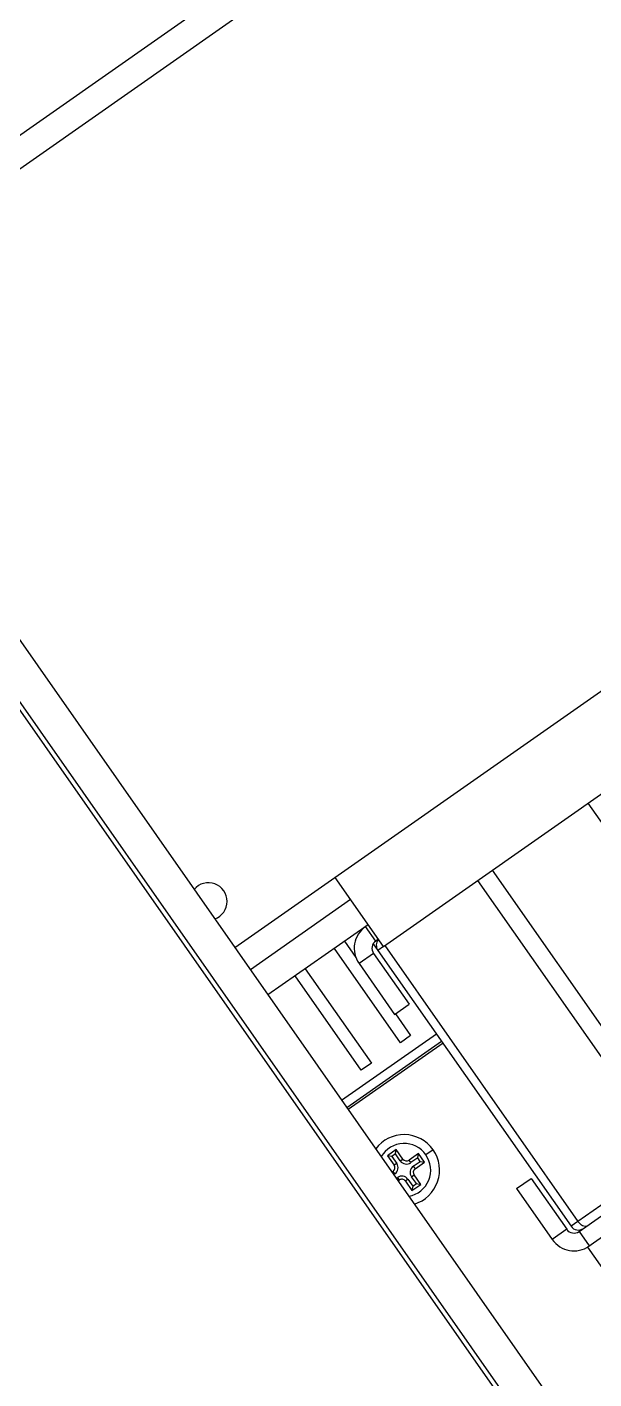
# Model space of a CAD drawing. Header units: millimetres. Extents: x 152904052 to 153933663, y 538271515 to 539240469.
# Drawn here: x 153452002.5 to 153452066.5, y 538569335.1 to 538569487.6 of the extents above; entities that cross this region are included whole.
import ezdxf

# ---------------------------------------------------------------- set-up
doc = ezdxf.new("R2010")
doc.units = ezdxf.units.MM
doc.layers.add('POWR', color=5, linetype='Continuous')

msp = doc.modelspace()

# ---------------------------------------------------------------- linework, layer by layer
at = {"layer": 'POWR', "color": 7}
for p, q in [((153452294.23, 538569680.2), (153451449.69, 538569088.85)), ((153452296.01, 538569677.66), (153451451.47, 538569086.31)), ((153452337.74, 538569602.02), (153452026.02, 538569383.75)), ((153452042.77, 538569383.88), (153452263.94, 538569538.75)), ((153451976.75, 538569454.11), (153452163.39, 538569187.56)), ((153451973.47, 538569451.82), (153452160.11, 538569185.27)), ((153452159.7, 538569184.98), (153451973.06, 538569451.53)), ((153452065.86, 538569400.05), (153452087.66, 538569368.92)), ((153452055.05, 538569392.48), (153452076.84, 538569361.35)), ((153452042.77, 538569383.88), (153452037.32, 538569391.66)), ((153452053.41, 538569391.33), (153452075.21, 538569360.2)), ((153452039.07, 538569389.17), (153452027.77, 538569381.25)), ((153452041.05, 538569386.34), (153452029.74, 538569378.42)), ((153452041.91, 538569384.5), (153452040.76, 538569386.14)), ((153452042.2, 538569384.7), (153452041.91, 538569384.5)), ((153452044.7, 538569373.02), (153452037.24, 538569383.67)), ((153452038.39, 538569384.48), (153452039.67, 538569382.65)), ((153452041.63, 538569384.2), (153452042.15, 538569383.45)), ((153452042.77, 538569383.88), (153452042.15, 538569383.45)), ((153452042.15, 538569383.45), (153452063.95, 538569352.32)), ((153452042.93, 538569384), (153452064.73, 538569352.87)), ((153452041.66, 538569383.11), (153452040.03, 538569381.96)), ((153452040.03, 538569381.96), (153452044.04, 538569376.23)), ((153452041.66, 538569383.11), (153452045.68, 538569377.37)), ((153452040.27, 538569369.93), (153452032.82, 538569380.57)), ((153452033.96, 538569381.38), (153452041.42, 538569370.73)), ((153452044.04, 538569376.23), (153452045.68, 538569377.37)), ((153452044.12, 538569376.28), (153452045.84, 538569373.83)), ((153452038.06, 538569366.55), (153452048.75, 538569374.03)), ((153452038.64, 538569365.73), (153452049.32, 538569373.21)), ((153452049.5, 538569372.97), (153452038.81, 538569365.48)), ((153452045.84, 538569373.83), (153452044.7, 538569373.02)), ((153452041.42, 538569370.73), (153452040.27, 538569369.93)), ((153452064.85, 538569351.73), (153452089.1, 538569368.71)), ((153452090.41, 538569367.19), (153452065.84, 538569349.98)), ((153452044.22, 538569360.97), (153452043.24, 538569360.28)), ((153452043.24, 538569360.28), (153452043.99, 538569359.22)), ((153452043.73, 538569360.2), (153452043.24, 538569360.28)), ((153452044.14, 538569360.48), (153452043.73, 538569360.2)), ((153452044.14, 538569360.48), (153452044.22, 538569360.97)), ((153452044.68, 538569359.71), (153452044.14, 538569360.48)), ((153452044.97, 538569359.91), (153452044.22, 538569360.97)), ((153452046.73, 538569360.53), (153452045.67, 538569359.78)), ((153452046.64, 538569360.04), (153452046.73, 538569360.53)), ((153452047.42, 538569359.55), (153452046.73, 538569360.53)), ((153452048.38, 538569360.96), (153452047.57, 538569360.38)), ((153452043.73, 538569360.2), (153452044.27, 538569359.42)), ((153452044.27, 538569359.42), (153452043.99, 538569359.22)), ((153452044.68, 538569359.71), (153452044.97, 538569359.91)), ((153452045.87, 538569359.5), (153452045.67, 538569359.78)), ((153452046.64, 538569360.04), (153452045.87, 538569359.5)), ((153452046.15, 538569359.09), (153452046.93, 538569359.63)), ((153452046.15, 538569359.09), (153452046.35, 538569358.8)), ((153452046.35, 538569358.8), (153452047.42, 538569359.55)), ((153452046.93, 538569359.63), (153452046.64, 538569360.04)), ((153452046.93, 538569359.63), (153452047.42, 538569359.55)), ((153452075.21, 538569360.2), (153452064.73, 538569352.87)), ((153452043.86, 538569358.52), (153452043.74, 538569358.44)), ((153452044.06, 538569358.23), (153452043.86, 538569358.52)), ((153452044.06, 538569358.23), (153452043.94, 538569358.15)), ((153452044.23, 538569357.74), (153452044.35, 538569357.83)), ((153452044.35, 538569357.83), (153452044.55, 538569357.54)), ((153452044.43, 538569357.45), (153452044.55, 538569357.54)), ((153452045.54, 538569357.62), (153452045.25, 538569357.42)), ((153452045.25, 538569357.42), (153452045.99, 538569356.35)), ((153452045.54, 538569357.62), (153452046.08, 538569356.84)), ((153452045.94, 538569357.9), (153452046.23, 538569358.11)), ((153452046.49, 538569357.13), (153452045.94, 538569357.9)), ((153452046.98, 538569357.04), (153452046.23, 538569358.11)), ((153452057.81, 538569356.57), (153452059.44, 538569357.71)), ((153452059.44, 538569357.71), (153452063.46, 538569351.98)), ((153452045.99, 538569356.35), (153452046.98, 538569357.04)), ((153452046.08, 538569356.84), (153452045.99, 538569356.35)), ((153452046.08, 538569356.84), (153452046.49, 538569357.13)), ((153452046.49, 538569357.13), (153452046.98, 538569357.04)), ((153452057.81, 538569356.57), (153452061.82, 538569350.83)), ((153452064.73, 538569352.87), (153452063.95, 538569352.32)), ((153452063.46, 538569351.98), (153452061.82, 538569350.83)), ((153452064.85, 538569351.73), (153452066, 538569350.1)), ((153452068.7, 538569345.89), (153452065.84, 538569349.98))]:
    msp.add_line(p, q, dxfattribs=at)
at = {"layer": 'POWR', "color": 7, "flags": 128}
msp.add_lwpolyline([(153452065.73, 538569352.35), (153452065.64, 538569352.31), (153452065.53, 538569352.3), (153452065.4, 538569352.32), (153452065.26, 538569352.38), (153452065.12, 538569352.46), (153452064.98, 538569352.58), (153452064.85, 538569352.72), (153452064.73, 538569352.87)], dxfattribs=at)
at = {"layer": 'POWR', "color": 7}
for centre, radius, start, end in [((153452023.03, 538569388.98), 2.1, 289.8169, 140.1831), ((153452042.48, 538569383.68), 3, 125, 215), ((153452042.97, 538569384.02), 1, 139.3772, 215), ((153452042.48, 538569383.68), 1, 125, 215), ((153452045.11, 538569358.66), 4, 35, 143.21), ((153452045.11, 538569358.66), 3, 35, 149.6243), ((153452045.11, 538569358.66), 3, 280.3757, 35), ((153452045.11, 538569358.66), 4, 286.79, 35), ((153452043.58, 538569358.93), 0.5, 305, 35), ((153452043.58, 538569358.93), 0.851, 305, 35), ((153452045.38, 538569360.19), 0.851, 215, 305), ((153452045.38, 538569360.19), 0.5, 215, 305), ((153452046.64, 538569358.39), 0.851, 125, 215), ((153452046.64, 538569358.39), 0.5, 125, 215), ((153452044.84, 538569357.13), 0.851, 35, 125), ((153452044.84, 538569357.13), 0.5, 35, 125), ((153452064.28, 538569352.55), 1, 215, 305), ((153452064.77, 538569352.9), 1, 215, 305), ((153452064.28, 538569352.55), 3, 215, 305)]:
    msp.add_arc(centre, radius, start, end, dxfattribs=at)

doc.saveas('drawing.dxf')
